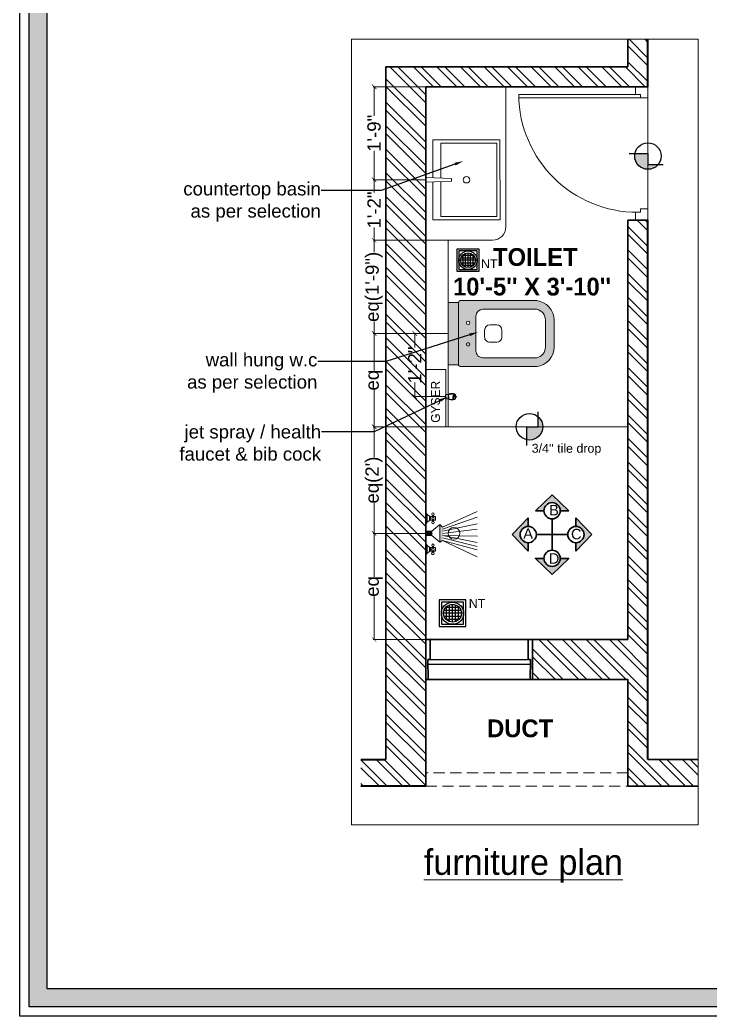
# Model space of a CAD drawing. Header units: millimetres. Extents: x 56222 to 3066687, y -650199 to -121287.
# Drawn here: x 155818 to 155973.4, y -181314.4 to -181089.9 of the extents above; entities that cross this region are included whole.
import ezdxf
from ezdxf import colors
from ezdxf.entities.mleader import LeaderData, LeaderLine
from ezdxf.math import Vec2, Vec3

# ---------------------------------------------------------------- set-up
doc = ezdxf.new("R2010")
doc.units = ezdxf.units.MM
doc.header["$MEASUREMENT"] = 0
doc.header["$PDMODE"] = 35
doc.linetypes.add('00 . GROUND FLOOR$0$DASHED', pattern=[0.75, 0.5, -0.25])
doc.layers.get('Defpoints').update_dxf_attribs({"color": 220})
for name, color, linetype, lineweight in [('dim05', 1, 'Continuous', 13), ('DIMENSIONS', 164, 'Continuous', 9), ('DOOR-WINDOW', 5, 'Continuous', 0), ('Electrical', 84, 'Continuous', 30), ('FURNITUER', 250, 'Continuous', 13), ('FURNITURE', 32, 'Continuous', 9), ('HACHA', 253, 'Continuous', 5), ('LABALLING', 1, 'Continuous', 25), ('NAME PLATE', 7, 'Continuous', 25), ('sec. mark', 5, 'Continuous', 25), ('Text', 7, 'Continuous', 15), ('UTILITY', 48, 'Continuous', 9), ('wall', 7, 'Continuous', 30)]:
    doc.layers.add(name, color=color, linetype=linetype, lineweight=lineweight)
doc.layers.add('hatch', color=253, linetype='Continuous', lineweight=0, transparency=0.4)
for name, color, linetype in [('SANIT', 232, 'Continuous'), ('WC-DET', 8, 'Continuous'), ('WIN', 250, 'Continuous')]:
    doc.layers.add(name, color=color, linetype=linetype)
doc.styles.add('DATE', font='swissc.ttf', dxfattribs={"height": 6.75})
doc.styles.get("Standard").update_dxf_attribs({"font": 'arial.ttf', "height": 6})
doc.styles.add('TALIB PATEL', font='swissk.ttf', dxfattribs={"height": 7.5})
doc.styles.add('The Thakors 3 inches', font='arial.ttf', dxfattribs={"height": 3})
doc.dimstyles.new('The Thakors 3 inches', dxfattribs={"dimtxt": 3, "dimasz": 1, "dimexe": 0.179993, "dimexo": 0.0625, "dimgap": 0.089996, "dimtad": 0, "dimzin": 0, "dimdsep": 46, "dimlunit": 4, "dimtxsty": 'The Thakors 3 inches', "dimblk": 'ARCHTICK', "dimcen": 0.089996, "dimclrd": 256, "dimclre": 252, "dimclrt": 256, "dimadec": 0, "dimazin": 0, "dimtfac": 0.799988, "dimtofl": 0, "dimtmove": 1, "dimatfit": 3, "dimfxl": 1, "dimtolj": 1, "dimtzin": 0, "dimlwd": -1, "dimlwe": 13, "dimarcsym": 0})

# ---------------------------------------------------------------- blocks, each defined once
blk = doc.blocks.new('D 2.6 x 7')
at = {"layer": 'DOOR-WINDOW'}
for p, q in [((-2.83, 13.25), (-2.83, 15)), ((0, 12.5), (0, 15)), ((-2.83, 13.25), (-1.68, 13.25)), ((-1.68, 12.5), (-1.68, 13.25)), ((-1.68, 12.5), (0, 12.5)), ((0, -12.5), (0, 12.5)), ((-1.68, -12.5), (-29.1, -12.5)), ((-2.83, -13.25), (-29.09, -13.25)), ((-2.83, -13.25), (-1.68, -13.25)), ((-2.83, -13.25), (-2.83, -15)), ((-1.68, -12.5), (0, -12.5)), ((-1.68, -12.5), (-1.68, -13.25)), ((0, -12.5), (0, -15))]:
    blk.add_line(p, q, dxfattribs=at)
blk.add_arc((-2.4, -13.45), 26.7, 89.6398, 179.5736, dxfattribs=at)
blk = doc.blocks.new('DF DF D')
at = {"layer": 'WIN'}
h = blk.add_hatch(color=256, dxfattribs=at)
h.dxf.hatch_style = 1
h.paths.add_polyline_path([(3351769.17, -515756.21), (3351769.17, -515753.29, 0.049939), (3351768.58, -515753.23, 0.699776), (3351766.66, -515758.48), (3351766.66, -515756.21)])
blk.add_lwpolyline([(3351769.17, -515752), (3351769.17, -515756.21), (3351766.66, -515756.21), (3351766.66, -515759.61)], dxfattribs=at)
blk.add_circle((3351768.58, -515756.21), 2.98, dxfattribs=at)
blk = doc.blocks.new('A$C3EC62B37')
at = {"layer": 'FURNITURE', "lineweight": 30, "ltscale": 0.25, "true_color": 0xffffff}
h = blk.add_hatch(color=7, dxfattribs=at)
h.dxf.hatch_style = 1
h.paths.add_polyline_path([(-12.22, 0), (-12.22, 2.35), (-26.26, 2.35), (-26.26, 0)])
h.paths.add_polyline_path([(-26.26, 2.35), (-12.22, 2.35, 0.414214), (-11.83, 2.74), (-11.83, 19.96, 0.388639), (-16.24, 23.87), (-22.38, 23.87, 0.379499), (-26.65, 19.96), (-26.65, 2.74, 0.414214)])
h.paths.add_polyline_path([(-15.35, 6.26), (-23.13, 6.26, -0.414214), (-24.7, 7.83), (-24.7, 19.96, -0.349567), (-22.37, 21.91), (-16.24, 21.91, -0.364948), (-13.78, 19.96), (-13.78, 7.83, -0.414214)], flags=16)
h.paths.add_polyline_path([(-18.46, 8.22), (-20.02, 8.22, -0.414214), (-21.2, 9.39), (-21.2, 10.96, -0.414214), (-20.02, 12.13), (-18.46, 12.13, -0.414214), (-17.28, 10.96), (-17.28, 9.39, -0.414214)], flags=0)
h.paths.add_polyline_path([(-22.06, 4.53, -1), (-21.27, 4.53, -1)], flags=16)
at = {"layer": 'FURNITURE', "color": 0, "linetype": 'ByBlock', "lineweight": -2}
for p, q in [((-22.24, 23.87), (-16.24, 23.87)), ((-22.24, 21.91), (-16.24, 21.91)), ((-26.65, 2.74), (-26.65, 19.96)), ((-24.7, 7.83), (-24.7, 19.96)), ((-13.78, 7.83), (-13.78, 19.96)), ((-11.83, 2.74), (-11.83, 19.96)), ((-20.02, 12.13), (-18.46, 12.13)), ((-21.2, 9.39), (-21.2, 10.96)), ((-17.28, 9.39), (-17.28, 10.96)), ((-20.02, 8.22), (-18.46, 8.22)), ((-23.13, 6.26), (-15.35, 6.26)), ((-26.26, 2.35), (-12.22, 2.35)), ((-26.26, 2.35), (-26.26, 0)), ((-12.22, 2.35), (-12.22, 0)), ((-26.26, 0), (-12.22, 0)), ((-26.26, 0), (-12.22, 0))]:
    blk.add_line(p, q, dxfattribs=at)
for centre in [(-21.66, 4.53), (-16.81, 4.53)]:
    blk.add_circle(centre, 0.391, dxfattribs=at)
for centre, radius, start, end in [((-22.31, 19.5), 4.37, 89.0873, 174.0395), ((-16.17, 19.5), 4.37, 5.9605, 90.9127), ((-22.31, 19.48), 2.44, 88.437, 168.6348), ((-16.17, 19.48), 2.44, 11.3652, 91.563), ((-20.02, 10.96), 1.17, 90, 180), ((-18.46, 10.96), 1.17, 0, 90), ((-20.02, 9.39), 1.17, 180, 270), ((-18.46, 9.39), 1.17, 270, 0), ((-23.13, 7.83), 1.57, 180, 270), ((-15.35, 7.83), 1.57, 270, 0), ((-26.26, 2.74), 0.391, 180, 270), ((-12.22, 2.74), 0.391, 270, 0)]:
    blk.add_arc(centre, radius, start, end, dxfattribs=at)
blk = doc.blocks.new('A$C07311617')
at = {"layer": 'UTILITY'}
h = blk.add_hatch(color=7, dxfattribs=at)
h.paths.add_polyline_path([(-3.13, 2.02), (-3.13, 0), (-3.74, 0), (-3.74, 0.46), (-3.74, 1.42)])
h.paths.add_polyline_path([(-3.13, 0), (-3.13, -0.46), (-3.13, -2.02), (-3.74, -1.59), (-3.74, -0.46), (-3.74, 0)])
h = blk.add_hatch(color=7, dxfattribs=at)
h.paths.add_polyline_path([(0, 0.46), (0, 0), (-1.35, 0), (-1.35, 0.46)])
h.paths.add_polyline_path([(0, 0), (0, -0.46), (-1.35, -0.46), (-1.35, 0)])
at = {"layer": 'UTILITY', "color": 7}
for p, q in [((-3.74, 1.42), (-11.52, 4.9)), ((-3.74, 0.94), (-11.52, 3.66)), ((-1.74, 3.79), (-1.74, 4.05)), ((-1.74, 2.99), (-1.74, 2.72)), ((-1.47, 3.79), (-1.47, 4.05)), ((-1.47, 2.99), (-1.47, 2.72)), ((-0.8, 3.9), (-0.8, 2.88)), ((-0.27, 2.44), (-0.27, 4.33)), ((-3.74, 0.46), (-11.52, 2.15)), ((-3.74, 0), (-11.52, 0.93)), ((-3.13, 2.02), (-3.74, 1.42)), ((-3.13, -0.46), (-3.13, 2.02)), ((-1.35, 0.46), (-3.13, 2.02)), ((-3.13, 0.46), (-3.13, 1.42)), ((-1.35, -0.46), (-1.35, 0.46)), ((-1.35, 0.46), (0, 0.46)), ((0, -0.46), (0, 0.46)), ((-3.74, -0.46), (-11.62, -0.61)), ((-3.74, -0.46), (-11.57, -2.09)), ((-3.74, -1.03), (-11.52, -2.96)), ((-3.74, -1.59), (-11.52, -5.3)), ((-3.74, -1.59), (-11.52, -3.73)), ((-3.74, -1.59), (-3.13, -2.02)), ((-3.13, -0.46), (-3.13, -2.02)), ((-1.35, -0.46), (-3.13, -2.02)), ((-1.35, -0.46), (0, -0.46)), ((-1.74, -3.22), (-1.74, -2.95)), ((-1.74, -4.02), (-1.74, -4.29)), ((-1.47, -3.22), (-1.47, -2.95)), ((-1.47, -4.02), (-1.47, -4.29)), ((-0.8, -4.13), (-0.8, -3.11)), ((-0.27, -2.68), (-0.27, -4.56))]:
    blk.add_line(p, q, dxfattribs=at)
for points in [[(-1.07, 2.99), (-2.14, 2.99), (-2.14, 3.79), (-1.07, 3.79)], [(-1.07, -3.22), (-2.14, -3.22), (-2.14, -4.02), (-1.07, -4.02)]]:
    blk.add_lwpolyline(points, close=True, dxfattribs=at)
for points in [[(-1.35, 0.46), (-3.13, 2.02)], [(-3.13, -2.02), (-1.35, -0.46)]]:
    blk.add_lwpolyline(points, dxfattribs=at)
for centre, radius in [((-1.6, 4.32), 0.298), ((-1.6, 3.39), 0.298), ((-1.6, 2.45), 0.298), ((-6.31, 0), 1.33), ((-1.6, -2.69), 0.298), ((-1.6, -3.62), 0.298), ((-1.6, -4.55), 0.298)]:
    blk.add_circle(centre, radius, dxfattribs=at)
for centre, start, end in [((-1.47, 5.26), 285.2551, 344.7449), ((-1.47, 1.52), 15.2551, 74.7449), ((-1.47, -1.75), 285.2551, 344.7449), ((-1.47, -5.49), 15.2551, 74.7449)]:
    blk.add_arc(centre, 1.52, start, end, dxfattribs=at)
blk = doc.blocks.new('NAHNYsquare')
at = {"color": 253}
for p, q in [((4.49, -1.65), (1.51, -1.65)), ((1.67, -4.48), (1.67, -1.49)), ((2.33, -4.87), (2.33, -1.1)), ((3, -0.99), (3, -4.99)), ((3.67, -4.87), (3.67, -1.1)), ((4.33, -4.48), (4.33, -1.49)), ((5, -2.99), (1, -2.99)), ((4.89, -2.32), (1.11, -2.32)), ((4.89, -3.65), (1.11, -3.65)), ((4.49, -4.32), (1.51, -4.32))]:
    blk.add_line(p, q, dxfattribs=at)
for points in [[(0, -5.99), (6, -5.99), (6, 0.01), (0, 0.01)], [(0.5, -5.49), (5.5, -5.49), (5.5, -0.49), (0.5, -0.49)]]:
    blk.add_lwpolyline(points, close=True)
for radius in [2.5, 2]:
    blk.add_circle((3, -2.99), radius)
blk = doc.blocks.new('LAYOUT FILE')
at = {"layer": 'NAME PLATE', "true_color": 0xd39e00}
h = blk.add_hatch(color=42, dxfattribs=at)
h.paths.add_polyline_path([(3346889.83, -513806.18), (3346889.83, -514260.7), (3347535.56, -514260.7), (3347535.56, -513806.18)])
h.paths.add_polyline_path([(3346894.36, -513810.71), (3347531.03, -513810.71), (3347531.03, -514256.17), (3346894.36, -514256.17)], flags=16)
at = {"layer": 'NAME PLATE', "color": 42, "true_color": 0xd39e00}
for points in [[(3346887.56, -513803.91), (3347537.83, -513803.91), (3347537.83, -514262.96), (3346887.56, -514262.96)], [(3346889.83, -513806.18), (3347535.56, -513806.18), (3347535.56, -514260.7), (3346889.83, -514260.7)], [(3346894.36, -513810.71), (3347531.03, -513810.71), (3347531.03, -514256.17), (3346894.36, -514256.17)]]:
    blk.add_lwpolyline(points, close=True, dxfattribs=at)
blk = doc.blocks.new('A$C775F2B7C')
at = {"layer": 'WC-DET', "color": 7}
for points in [[(0.0199, 0.0758), (0.0199, 0.0819, -0.414214), (0.0206, 0.0826), (0.0248, 0.0826)], [(0.0297, 0.0758), (0.0297, 0.0819, 0.414214), (0.0289, 0.0826), (0.0248, 0.0826)], [(0.0199, 0.0758), (0.0069, 0.0758, 0.150223), (0, 0.0598), (0, 0.0369), (0.0069, 0.004, 0.333354), (0.0114, 0), (0.0248, 0), (0.0382, 0, 0.333354), (0.0427, 0.004), (0.0496, 0.0369), (0.0496, 0.0598, 0.150223), (0.0427, 0.0758), (0.0297, 0.0758)], [(0.025, 0.0202), (0.0118, 0.0202, -0.354974), (0.0072, 0.0233), (0, 0.0572)], [(0.0248, 0.0758), (0.0199, 0.0758, 0.150223)], [(0.0246, 0.0202), (0.0378, 0.0202, 0.354974), (0.0423, 0.0233), (0.0496, 0.0572)]]:
    blk.add_lwpolyline(points, format="xyb", dxfattribs=at)
at = {"layer": 'WC-DET'}
for points in [[(0, 0.0575), (0.0248, 0.0575)], [(0.0005, 0.0627), (0.0248, 0.0627)], [(0.0011, 0.0651), (0.0248, 0.0651)], [(0.0485, 0.0651), (0.0248, 0.0651)], [(0.0491, 0.0627), (0.0248, 0.0627)], [(0.0496, 0.0575), (0.0248, 0.0575)]]:
    blk.add_lwpolyline(points, dxfattribs=at)
at = {"layer": 'WC-DET', "color": 7}
blk.add_lwpolyline([(0.0297, 0.0758), (0.0248, 0.0758)], dxfattribs=at)
blk = doc.blocks.new('_ArchTick')
at = {"color": 0, "linetype": 'ByBlock', "const_width": 0.15}
blk.add_lwpolyline([(-0.5, -0.5), (0.5, 0.5)], dxfattribs=at)
blk = doc.blocks.new('*D560')
at = {"layer": 'Defpoints', "color": 0, "lineweight": 25, "ltscale": 4, "transparency": 16777216}
for p in [(155897.75, -181205.59), (155909.41, -181205.59, -0.13), (155909.41, -181229.53, -0.18)]:
    blk.add_point(p, dxfattribs=at)
at = {"layer": 'dim05', "color": 252, "lineweight": 13, "ltscale": 4, "transparency": 16777216}
for p, q in [((155909.35, -181205.59), (155897.57, -181205.59)), ((155909.35, -181229.53), (155897.57, -181229.53))]:
    blk.add_line(p, q, dxfattribs=at)
at = {"layer": 'dim05', "color": 152, "ltscale": 4, "transparency": 16777216}
for p, q in [((155897.75, -181205.59), (155897.75, -181215.37)), ((155897.75, -181229.53), (155897.75, -181219.75))]:
    blk.add_line(p, q, dxfattribs=at)
for p, rotation in [((155897.75, -181205.59), 90), ((155897.75, -181229.53), 270)]:
    blk.add_blockref('_ArchTick', p, dxfattribs=dict(at, rotation=rotation))
at = {"layer": 'dim05', "lineweight": 5, "ltscale": 4, "transparency": 16777216, "insert": (155897.75, -181217.56), "char_height": 3, "attachment_point": 5, "rotation": 90, "style": 'The Thakors 3 inches'}
blk.add_mtext('\\A1;eq', dxfattribs=at)
blk = doc.blocks.new('*D541')
at = {"layer": 'Defpoints', "color": 0, "lineweight": 25, "ltscale": 4, "transparency": 16777216}
for p in [(155897.75, -181181.59), (155909.41, -181181.59, -0.14), (155909.35, -181205.59)]:
    blk.add_point(p, dxfattribs=at)
at = {"layer": 'dim05', "color": 252, "lineweight": 13, "ltscale": 4, "transparency": 16777216}
for p, q in [((155909.35, -181181.59), (155897.57, -181181.59)), ((155909.29, -181205.59), (155897.57, -181205.59))]:
    blk.add_line(p, q, dxfattribs=at)
at = {"layer": 'dim05', "color": 152, "ltscale": 4, "transparency": 16777216}
for p, q in [((155897.75, -181181.59), (155897.75, -181188.36)), ((155897.75, -181205.59), (155897.75, -181198.82))]:
    blk.add_line(p, q, dxfattribs=at)
for p, rotation in [((155897.75, -181181.59), 90), ((155897.75, -181205.59), 270)]:
    blk.add_blockref('_ArchTick', p, dxfattribs=dict(at, rotation=rotation))
at = {"layer": 'dim05', "lineweight": 5, "ltscale": 4, "transparency": 16777216, "insert": (155897.75, -181193.59), "char_height": 3, "attachment_point": 5, "rotation": 90, "style": 'The Thakors 3 inches'}
blk.add_mtext("\\A1;eq(2')", dxfattribs=at)
blk = doc.blocks.new('*D561')
at = {"layer": 'Defpoints', "color": 0, "lineweight": 25, "ltscale": 4, "transparency": 16777216}
for p in [(155909.42, -181104.99, -0.16), (155897.75, -181125.92), (155909.42, -181125.92, -0.09)]:
    blk.add_point(p, dxfattribs=at)
at = {"layer": 'dim05', "color": 252, "lineweight": 13, "ltscale": 4, "transparency": 16777216}
for p, q in [((155909.35, -181104.99), (155897.57, -181104.99)), ((155909.35, -181125.92), (155897.57, -181125.92))]:
    blk.add_line(p, q, dxfattribs=at)
at = {"layer": 'dim05', "color": 152, "ltscale": 4, "transparency": 16777216}
for p, q in [((155897.75, -181104.99), (155897.75, -181111.52)), ((155897.75, -181125.92), (155897.75, -181119.39))]:
    blk.add_line(p, q, dxfattribs=at)
for p, rotation in [((155897.75, -181104.99), 90), ((155897.75, -181125.92), 270)]:
    blk.add_blockref('_ArchTick', p, dxfattribs=dict(at, rotation=rotation))
at = {"layer": 'dim05', "lineweight": 5, "ltscale": 4, "transparency": 16777216, "insert": (155897.75, -181115.46), "char_height": 3, "attachment_point": 5, "rotation": 90, "style": 'The Thakors 3 inches'}
blk.add_mtext('\\A1;1\'-9"', dxfattribs=at)
blk = doc.blocks.new('*D562')
at = {"layer": 'Defpoints', "color": 0, "lineweight": 25, "ltscale": 4, "transparency": 16777216}
for p in [(155909.42, -181125.92, -0.16), (155897.75, -181139.55), (155909.42, -181139.55, -0.16)]:
    blk.add_point(p, dxfattribs=at)
at = {"layer": 'dim05', "color": 252, "lineweight": 13, "ltscale": 4, "transparency": 16777216}
for p, q in [((155909.35, -181125.92), (155897.57, -181125.92)), ((155909.35, -181139.55), (155897.57, -181139.55))]:
    blk.add_line(p, q, dxfattribs=at)
at = {"layer": 'dim05', "color": 152, "ltscale": 4, "transparency": 16777216}
for p, q in [((155897.75, -181125.92), (155897.75, -181128.8)), ((155897.75, -181139.55), (155897.75, -181136.67))]:
    blk.add_line(p, q, dxfattribs=at)
for p, rotation in [((155897.75, -181125.92), 90), ((155897.75, -181139.55), 270)]:
    blk.add_blockref('_ArchTick', p, dxfattribs=dict(at, rotation=rotation))
at = {"layer": 'dim05', "lineweight": 5, "ltscale": 4, "transparency": 16777216, "insert": (155897.75, -181132.74), "char_height": 3, "attachment_point": 5, "rotation": 90, "style": 'The Thakors 3 inches'}
blk.add_mtext('\\A1;1\'-2"', dxfattribs=at)
blk = doc.blocks.new('*D565')
at = {"layer": 'Defpoints', "color": 0, "lineweight": 25, "ltscale": 4, "transparency": 16777216}
for p in [(155897.75, -181139.55), (155914.41, -181139.55, -0.16), (155914.41, -181160.57, -0.16)]:
    blk.add_point(p, dxfattribs=at)
at = {"layer": 'dim05', "color": 252, "lineweight": 13, "ltscale": 4, "transparency": 16777216}
for p, q in [((155914.35, -181139.55), (155897.57, -181139.55)), ((155914.35, -181160.57), (155897.57, -181160.57))]:
    blk.add_line(p, q, dxfattribs=at)
at = {"layer": 'dim05', "color": 152, "ltscale": 4, "transparency": 16777216}
for p, q in [((155897.75, -181139.55), (155897.75, -181142.22)), ((155897.75, -181160.57), (155897.75, -181157.89))]:
    blk.add_line(p, q, dxfattribs=at)
for p, rotation in [((155897.75, -181139.55), 90), ((155897.75, -181160.57), 270)]:
    blk.add_blockref('_ArchTick', p, dxfattribs=dict(at, rotation=rotation))
at = {"layer": 'dim05', "lineweight": 5, "ltscale": 4, "transparency": 16777216, "insert": (155897.75, -181150.06), "char_height": 3, "attachment_point": 5, "rotation": 90, "style": 'The Thakors 3 inches'}
blk.add_mtext('\\A1;eq(1\'-9")', dxfattribs=at)
blk = doc.blocks.new('*D542')
at = {"layer": 'Defpoints', "color": 0, "lineweight": 25, "ltscale": 4, "transparency": 16777216}
for p in [(155914.41, -181160.57, -0.16), (155897.75, -181181.59), (155914.41, -181181.59, -0.18)]:
    blk.add_point(p, dxfattribs=at)
at = {"layer": 'dim05', "color": 252, "lineweight": 13, "ltscale": 4, "transparency": 16777216}
for p, q in [((155914.35, -181160.57), (155897.57, -181160.57)), ((155914.35, -181181.59), (155897.57, -181181.59))]:
    blk.add_line(p, q, dxfattribs=at)
at = {"layer": 'dim05', "color": 152, "ltscale": 4, "transparency": 16777216}
for p, q in [((155897.75, -181160.57), (155897.75, -181168.88)), ((155897.75, -181181.59), (155897.75, -181173.27))]:
    blk.add_line(p, q, dxfattribs=at)
for p, rotation in [((155897.75, -181160.57), 90), ((155897.75, -181181.59), 270)]:
    blk.add_blockref('_ArchTick', p, dxfattribs=dict(at, rotation=rotation))
at = {"layer": 'dim05', "lineweight": 5, "ltscale": 4, "transparency": 16777216, "insert": (155897.75, -181171.08), "char_height": 3, "attachment_point": 5, "rotation": 90, "style": 'The Thakors 3 inches'}
blk.add_mtext('\\A1;eq', dxfattribs=at)
blk = doc.blocks.new('*D566')
at = {"layer": 'Defpoints', "color": 0, "lineweight": 25, "ltscale": 4, "transparency": 16777216}
for p in [(155914.41, -181160.57, -0.16), (155906.91, -181174.79), (155913.91, -181174.79, -0.17)]:
    blk.add_point(p, dxfattribs=at)
at = {"layer": 'dim05', "color": 252, "lineweight": 13, "ltscale": 4, "transparency": 16777216}
for p, q in [((155914.35, -181160.57), (155906.73, -181160.57)), ((155913.85, -181174.79), (155906.73, -181174.79))]:
    blk.add_line(p, q, dxfattribs=at)
at = {"layer": 'dim05', "color": 152, "ltscale": 4, "transparency": 16777216}
for p, q in [((155906.91, -181160.57), (155906.91, -181163.74)), ((155906.91, -181174.79), (155906.91, -181171.61))]:
    blk.add_line(p, q, dxfattribs=at)
for p, rotation in [((155906.91, -181160.57), 90), ((155906.91, -181174.79), 270)]:
    blk.add_blockref('_ArchTick', p, dxfattribs=dict(at, rotation=rotation))
at = {"layer": 'dim05', "lineweight": 5, "ltscale": 4, "transparency": 16777216, "insert": (155906.91, -181167.68), "char_height": 3, "attachment_point": 5, "rotation": 90, "style": 'The Thakors 3 inches'}
blk.add_mtext('\\A1;1\'-2"', dxfattribs=at)

msp = doc.modelspace()

# ---------------------------------------------------------------- hatches: boundary and pattern name
at = {"layer": 'hatch', "ltscale": 10}
h = msp.add_hatch(dxfattribs=at)
h.set_pattern_fill('ANSI32', color=256, scale=10, angle=90)
h.set_pattern_definition([(135, (-354888.2474, -3502343.576), (-2.6516504294, -2.6516504294), []), (135, (-354888.2474, -3502341.808), (-2.6516504294, -2.6516504294), [])])
h.paths.add_polyline_path([(155954.912, -181134.99), (155954.91, -181229.531), (155942.415, -181229.531), (155933.414, -181229.531), (155933.414, -181238.531), (155954.911, -181238.531), (155954.911, -181262.531), (155970.751, -181262.531), (155970.751, -181256.531), (155959.414, -181256.531), (155959.413, -181134.99)])
h.paths.add_polyline_path([(155894.794, -181256.531), (155894.794, -181262.531), (155909.374, -181262.538), (155909.454, -181104.997), (155959.413, -181104.99), (155959.413, -181094.26), (155954.913, -181094.26), (155954.913, -181100.494), (155900.416, -181100.493), (155900.413, -181256.531)])
at = {"layer": 'Text', "true_color": 0x939598}
h = msp.add_hatch(color=252, dxfattribs=at)
h.dxf.hatch_style = 1
h.paths.add_polyline_path([(155946.791, -181205.864), (155943.194, -181202.121), (155943.194, -181204.035, -1), (155943.194, -181207.692), (155943.194, -181209.607)])
h.paths.add_polyline_path([(155941.572, -181211.229), (155939.657, -181211.229, -0.4142136), (155937.829, -181213.058, -0.4142136), (155936, -181211.229), (155934.086, -181211.229), (155937.829, -181214.826)])
h.paths.add_polyline_path([(155932.464, -181209.607), (155932.464, -181207.692, -1), (155932.464, -181204.035), (155932.464, -181202.121), (155928.867, -181205.864)])
h.paths.add_polyline_path([(155937.829, -181198.67, -0.4142136), (155939.657, -181200.499), (155941.572, -181200.499), (155937.829, -181196.902), (155934.086, -181200.499), (155936, -181200.499, -0.4142136)])

# ---------------------------------------------------------------- linework, layer by layer
at = {"color": 1, "lineweight": 13, "elevation": 0.023}
msp.add_lwpolyline([(155892.641, -181094.26), (155892.641, -181271.274), (155970.751, -181271.274), (155970.751, -181094.26)], close=True, dxfattribs=at)
at = {"layer": 'DIMENSIONS', "color": 18, "lineweight": 30, "true_color": 0x000000}
for p, q in [((155937.829, -181196.902, 0.139), (155934.086, -181200.499, 0.139)), ((155937.829, -181196.902, 0.139), (155941.572, -181200.499, 0.139)), ((155936, -181200.499, 0.139), (155934.086, -181200.499, 0.139)), ((155939.657, -181200.499, 0.139), (155941.572, -181200.499, 0.139)), ((155928.867, -181205.864, 0.139), (155932.464, -181202.121, 0.139)), ((155932.464, -181204.035, 0.139), (155932.464, -181202.121, 0.139)), ((155943.194, -181204.035, 0.139), (155943.194, -181202.121, 0.139)), ((155946.791, -181205.864, 0.139), (155943.194, -181202.121, 0.139)), ((155928.867, -181205.864, 0.139), (155932.464, -181209.607, 0.139)), ((155932.464, -181207.692, 0.139), (155932.464, -181209.607, 0.139))]:
    msp.add_line(p, q, dxfattribs=at)
at = {"layer": 'DOOR-WINDOW', "color": 5, "lineweight": 25}
for p, q in [((155909.413, -181233.531, 0.023), (155909.414, -181233.531, 0.023)), ((155910.413, -181234.031, -0.043), (155932.414, -181234.031, -0.103)), ((155909.413, -181234.531, 0.023), (155909.414, -181234.531, 0.023)), ((155909.871, -181235.031, -0.041), (155932.956, -181235.031, -0.105))]:
    msp.add_line(p, q, dxfattribs=at)
at = {"layer": 'FURNITUER', "color": 5, "lineweight": 18, "elevation": -0.021}
msp.add_lwpolyline([(155913.913, -181168.636), (155913.913, -181181.559), (155909.411, -181181.559), (155909.411, -181168.636)], close=True, dxfattribs=at)
at = {"layer": 'FURNITURE', "elevation": 0.047}
for points in [[(155910.998, -181126.416), (155911.012, -181134.927), (155926.106, -181134.918), (155926.086, -181116.918), (155910.992, -181116.927), (155910.997, -181125.44)], [(155912.798, -181126.328), (155912.812, -181134.206), (155925.385, -181134.199), (155925.366, -181117.639), (155912.792, -181117.646), (155912.798, -181125.525)]]:
    msp.add_lwpolyline(points, dxfattribs=at)
msp.add_lwpolyline([(155915.214, -181125.639), (155915.214, -181126.211), (155909.415, -181126.463), (155909.415, -181125.383)], close=True, dxfattribs=at)
at = {"layer": 'FURNITURE'}
msp.add_circle((155918.559, -181125.923, 0.047), 0.72, dxfattribs=at)
at = {"layer": 'HACHA', "color": 5, "lineweight": 30}
for p, q in [((155910.413, -181229.531, -0.043), (155932.414, -181229.531, -0.043)), ((155909.913, -181238.526, -0.043), (155933.414, -181238.531, -0.043))]:
    msp.add_line(p, q, dxfattribs=at)
at = {"layer": 'LABALLING', "linetype": 'ByBlock', "lineweight": -2, "ltscale": 4}
msp.add_line((155897.755, -181182.741, -0.03), (155885.906, -181182.741, -0.03), dxfattribs=at)
at = {"layer": 'LABALLING', "linetype": 'ByBlock', "lineweight": -2, "ltscale": 4, "elevation": -0.03}
msp.add_lwpolyline([(155912.592, -181175.662), (155897.755, -181182.741)], dxfattribs=at)
at = {"layer": 'LABALLING', "lineweight": 5, "ltscale": 4}
msp.add_solid([(155912.448, -181175.361, -0.03), (155914.397, -181174.801, -0.03), (155912.735, -181175.963, -0.03)], dxfattribs=at)
at = {"layer": 'Text', "color": 18, "lineweight": 30, "true_color": 0x000000}
for p, q in [((155937.829, -181202.327, 0.139), (155937.829, -181209.401, 0.139)), ((155946.791, -181205.864, 0.139), (155943.194, -181209.607, 0.139)), ((155943.194, -181207.692, 0.139), (155943.194, -181209.607, 0.139))]:
    msp.add_line(p, q, dxfattribs=at)
at = {"layer": 'Text', "color": 18, "lineweight": 30, "true_color": 0x000000, "elevation": 0.139}
for points in [[(155934.292, -181205.864), (155941.366, -181205.864)], [(155937.829, -181214.826), (155934.088, -181211.226), (155936, -181211.228)], [(155937.829, -181214.826), (155941.57, -181211.226), (155939.657, -181211.228)]]:
    msp.add_lwpolyline(points, dxfattribs=at)
at = {"layer": 'Text', "color": 18, "lineweight": 30, "true_color": 0x000000}
for centre in [(155937.829, -181200.499, 0.139), (155932.464, -181205.864, 0.139), (155943.194, -181205.864, 0.139), (155937.829, -181211.229, 0.139)]:
    msp.add_circle(centre, 1.829, dxfattribs=at)
at = {"layer": 'wall', "lineweight": 30}
for p, q in [((155954.913, -181094.26, -0.019), (155954.913, -181100.494, -0.02)), ((155900.413, -181256.531, 0.023), (155900.416, -181100.491, -0.023)), ((155954.913, -181100.494, 0.001), (155900.416, -181100.491, -0.018)), ((155954.91, -181229.531, -0.036), (155954.912, -181134.99, -0.039)), ((155959.413, -181134.99, -0.023), (155954.912, -181134.99, -0.023)), ((155933.414, -181229.531, -0.043), (155933.414, -181238.531, -0.043)), ((155954.91, -181229.531, -0.036), (155933.415, -181229.531, -0.043)), ((155933.414, -181238.531, -0.043), (155954.911, -181238.531, -0.036)), ((155954.911, -181262.531, 0.023), (155954.911, -181238.531, 0.023)), ((155970.751, -181256.531, 0.023), (155959.414, -181256.531, 0.023)), ((155970.751, -181262.531, 0.023), (155954.911, -181262.531, 0.023))]:
    msp.add_line(p, q, dxfattribs=at)
at = {"layer": 'wall', "lineweight": 35}
for p, q in [((155959.413, -181104.99, -0.023), (155959.413, -181094.26, -0.016)), ((155959.414, -181256.531, 0.023), (155959.413, -181134.99, -0.023)), ((155894.794, -181256.531, 0.023), (155900.413, -181256.531, 0.023)), ((155909.413, -181262.531, 0.023), (155894.794, -181262.531, 0.023))]:
    msp.add_line(p, q, dxfattribs=at)
at = {"layer": 'wall', "lineweight": 9}
for p, q in [((155927.412, -181136.548, -0.023), (155927.416, -181105.047, -0.023)), ((155909.413, -181139.547, -0.023), (155924.412, -181139.547, -0.023)), ((155914.413, -181139.547, -0.023), (155914.413, -181181.588, -0.023))]:
    msp.add_line(p, q, dxfattribs=at)
at = {"layer": 'wall', "color": 252, "lineweight": 9, "true_color": 0x939598}
msp.add_line((155909.413, -181181.588, -0.036), (155954.911, -181181.588, -0.036), dxfattribs=at)
at = {"layer": 'wall', "color": 252, "linetype": '00 . GROUND FLOOR$0$DASHED', "lineweight": 15, "ltscale": 5, "true_color": 0x939598}
for p, q in [((155954.911, -181259.531, 0.023), (155909.413, -181259.531, 0.023)), ((155909.413, -181262.531, 0.023), (155954.911, -181262.531, 0.023))]:
    msp.add_line(p, q, dxfattribs=at)
at = {"layer": 'wall', "lineweight": 30, "elevation": -0.043}
for points in [[(155909.413, -181238.53), (155909.413, -181229.531), (155910.413, -181229.531), (155910.413, -181234.031), (155909.865, -181234.031), (155909.913, -181238.53)], [(155933.414, -181238.53), (155933.414, -181229.531), (155932.414, -181229.531), (155932.414, -181234.031), (155932.961, -181234.031), (155932.914, -181238.53)]]:
    msp.add_lwpolyline(points, close=True, dxfattribs=at)
at = {"layer": 'wall', "lineweight": 30}
msp.add_polyline3d([(155909.413, -181262.531, 0.023), (155909.415, -181104.99, -0.023), (155959.413, -181104.99, -0.023)], dxfattribs=at)
at = {"layer": 'wall', "lineweight": 9}
msp.add_arc((155924.412, -181136.547, -0.023), 3, 270, 359.99119, dxfattribs=at)

# ---------------------------------------------------------------- block references
at = {"lineweight": 35}
for p, rotation in [((-359796.793, -3532889.155, -0.023), 90), ((3507701.328, -696937.794, -0.036), 180)]:
    msp.add_blockref('DF DF D', p, dxfattribs=dict(at, rotation=rotation))
at = {"layer": 'DOOR-WINDOW', "color": 5, "lineweight": 30, "xscale": -1, "rotation": 179.9998631019983}
msp.add_blockref('D 2.6 x 7', (155959.413, -181119.99, -0.023), dxfattribs=at)
at = {"layer": 'FURNITURE', "rotation": 270.0000000028457}
msp.add_blockref('A$C3EC62B37', (155914.413, -181179.807, -0.023), dxfattribs=at)
at = {"layer": 'FURNITURE', "lineweight": 18, "xscale": -1, "rotation": 359.9668719631507}
msp.add_blockref('A$C07311617', (155909.414, -181205.588, 0.014), dxfattribs=at)
at = {"layer": 'NAME PLATE', "lineweight": 0, "xscale": 0.9069073140357496, "yscale": 0.9069073140357496, "zscale": 0.9069073140357496}
msp.add_blockref('LAYOUT FILE', (-2879498.81, 285074.484, 0.139), dxfattribs=at)
at = {"layer": 'SANIT', "linetype": 'ByBlock', "xscale": 0.8333333333333334, "yscale": 0.8333333333333334, "zscale": 0.8333333333333334, "rotation": 270}
msp.add_blockref('NAHNYsquare', (155921.401, -181141.547, -0.023), dxfattribs=at)
at = {"layer": 'SANIT', "linetype": 'ByBlock', "rotation": 270}
msp.add_blockref('NAHNYsquare', (155918.399, -181220.588, 0.023), dxfattribs=at)
at = {"layer": 'WC-DET', "xscale": -27.91359444021024, "yscale": 27.91359444021024, "zscale": 27.91359444021024, "rotation": 270}
msp.add_blockref('A$C775F2B7C', (155913.913, -181175.478, -0.03), dxfattribs=at)

# ---------------------------------------------------------------- texts
at = {"layer": 'Electrical', "color": 240, "true_color": 0xed1f24, "transparency": 33554687}
msp.add_text("3/4'' tile drop", height=2, dxfattribs=at).set_placement((155933.242, -181187.428, -0.036))
at = {"layer": 'Electrical', "color": 240, "true_color": 0xed1f24, "transparency": 33554687, "char_height": 2, "width": 35.23509, "attachment_point": 1}
for insert in [(155921.034, -181143.822, 0.118), (155918.298, -181220.385, 0.128)]:
    msp.add_mtext('\\A1;\\pxql; NT', dxfattribs=dict(at, insert=insert))
at = {"layer": 'LABALLING', "lineweight": 5, "ltscale": 4, "insert": (155885.816, -181181.204, -0.03), "char_height": 3, "attachment_point": 3}
msp.add_mtext('jet spray / health \\Pfaucet & bib cock', dxfattribs=at)
at = {"layer": 'sec. mark', "lineweight": 20, "insert": (155901.272, -181276.796, 0.023), "char_height": 5.74001, "attachment_point": 1, "style": 'DATE'}
msp.add_mtext_dynamic_manual_height_columns('\\pxqc;{\\fCentury Gothic|b0|i0|c0|p34;\\L\\C5;furniture plan}', width=60.21435, gutter_width=1, heights=[0], dxfattribs=at)
at = {"layer": 'Text', "lineweight": 15, "ltscale": 0.5, "char_height": 4, "attachment_point": 1}
for s, insert in [("\\pxqc;{\\fCentury Gothic|b1|i0|c0|p34;\\C256;\\c0; TOILET\\P10'-5'' X 3'-10''}", (155903.206, -181141.325, 0.093)), ('\\pxqc;{\\fCentury Gothic|b1|i0|c0|p34;\\C256;\\c0;DUCT }', (155900.522, -181247.525, 0.093))]:
    msp.add_mtext_dynamic_manual_height_columns(s, width=60.21435, gutter_width=1, heights=[0], dxfattribs=dict(at, insert=insert))
at = {"layer": 'Text', "color": 1, "insert": (155910.566, -181180.668, -0.021), "char_height": 2.01741, "width": 1.19773, "attachment_point": 1, "rotation": 90, "style": 'TALIB PATEL'}
msp.add_mtext('{\\fCentury Gothic|b0|i0|c0|p34;\\C256;GYSER}', dxfattribs=at)
at = {"layer": 'Text', "char_height": 2.358, "attachment_point": 1}
for s, insert in [('B', (155937.17, -181199.176, 0.139)), ('A', (155931.333, -181204.467, 0.139)), ('C', (155942.087, -181204.578, 0.139)), ('D', (155937.081, -181210.074, 0.139))]:
    msp.add_mtext_dynamic_manual_height_columns(s, width=5.19487, gutter_width=7.368, heights=[0], dxfattribs=dict(at, insert=insert))

# ---------------------------------------------------------------- dimensions: what is measured, and where the dimension line sits
at = {"layer": 'dim05', "lineweight": 5, "ltscale": 4}
for base, p1, p2, picture, middle in [((155897.749, -181125.923, 0.139), (155909.415, -181104.99, -0.023), (155909.415, -181125.923, 0.047), '*D561', (155897.749, -181115.457, 0.139)), ((155897.749, -181139.547, 0.139), (155909.415, -181125.923, -0.017), (155909.415, -181139.547, -0.023), '*D562', (155897.749, -181132.735, 0.139)), ((155906.911, -181174.786, 0.139), (155914.413, -181160.568, -0.023), (155913.913, -181174.786, -0.03), '*D566', (155906.911, -181167.677, 0.139))]:
    dim = msp.add_linear_dim(base=base, p1=p1, p2=p2, angle=90, dimstyle='The Thakors 3 inches', override={"dimtxt": 32, "dimdec": 0, "dimclrd": 152}, dxfattribs=at)
    dim.commit()
    dim.dimension.update_dxf_attribs({"geometry": picture, "text_midpoint": middle})
for base, p1, p2, text, picture, middle in [((155897.749, -181139.547, 0.139), (155914.413, -181160.568, -0.023), (155914.413, -181139.547, -0.023), 'eq(<>)', '*D565', (155897.749, -181150.058, 0.139)), ((155897.749, -181181.588, 0.139), (155914.413, -181160.568, -0.023), (155914.413, -181181.588, -0.036), 'eq', '*D542', (155897.749, -181171.078, 0.139)), ((155897.749, -181181.588, 0.139), (155909.352, -181205.587, 0.139), (155909.414, -181181.588, -0.001), 'eq(<>)', '*D541', (155897.749, -181193.588, 0.139)), ((155897.749, -181205.587, 0.139), (155909.413, -181229.531, -0.043), (155909.414, -181205.587, 0.006), 'eq', '*D560', (155897.749, -181217.559, 0.139))]:
    dim = msp.add_linear_dim(base=base, p1=p1, p2=p2, angle=90, text=text, dimstyle='The Thakors 3 inches', override={"dimtxt": 32, "dimdec": 0, "dimclrd": 152}, dxfattribs=at)
    dim.commit()
    dim.dimension.update_dxf_attribs({"geometry": picture, "text_midpoint": middle})

# ---------------------------------------------------------------- leaders
at = {"layer": 'LABALLING', "lineweight": 5, "ltscale": 4}
ml = msp.add_multileader_mtext('Standard', dxfattribs=at)
ml.set_content('countertop basin \\Pas per selection', color=256)
ml.set_leader_properties()
ml.build(insert=Vec2(0, 0))
ml.multileader.update_dxf_attribs({"dogleg_length": 0.36, "arrow_head_size": 2})
ctx = ml.context
ctx.base_point, ctx.char_height, ctx.arrow_head_size, ctx.landing_gap_size, ctx.plane_origin = Vec3(155855.142, -181128.354, 0.023), 3, 2, 0.09, Vec3(155865.17, -181123.662, 0.023)
ctx.text_align_type = 2
notes = []
notes.append((ctx, [(1, (1, 1, 0), (155899.308, -181128.354, 0.023), (-1, 0), 13.45, [(0, [(155917.833, -181121.731, 0.023)], 0, [])])]))
ctx.mtext.insert, ctx.mtext.alignment, ctx.mtext.flow_direction = Vec3(155885.769, -181126.448, 0.023), 3, 5
ml = msp.add_multileader_mtext('Standard', dxfattribs=at)
ml.set_content('wall hung w.c \\Pas per selection', color=256)
ml.set_leader_properties()
ml.build(insert=Vec2(0, 0))
ml.multileader.update_dxf_attribs({"dogleg_length": 0.36, "arrow_head_size": 2})
ctx = ml.context
ctx.base_point, ctx.char_height, ctx.arrow_head_size, ctx.landing_gap_size, ctx.plane_origin = Vec3(155855.976, -181166.875, -0.009), 3, 2, 0.09, Vec3(155851.154, -181162.183, -0.009)
ctx.text_align_type = 2
notes.append((ctx, [(1, (1, 1, 0), (155900.415, -181166.875, -0.009), (-1, 0), 15.346, [(0, [(155921.162, -181160.251, -0.009)], 0, [])])]))
ctx.mtext.insert, ctx.mtext.alignment, ctx.mtext.flow_direction = Vec3(155884.979, -181164.969, -0.009), 3, 5
for ctx, leaders in notes:
    for number, flags, end, landing, length, lines in leaders:
        leader = LeaderData()
        leader.index, (leader.has_last_leader_line, leader.has_dogleg_vector, leader.attachment_direction) = number, flags
        leader.last_leader_point, leader.dogleg_vector, leader.dogleg_length = Vec3(end), Vec3(landing), length
        for number, points, colour, breaks in lines:
            line = LeaderLine()
            line.index, line.vertices, line.color, line.breaks = number, Vec3.list(points), colors.encode_raw_color(colour), breaks
            leader.lines.append(line)
        ctx.leaders.append(leader)

doc.saveas('drawing.dxf')
